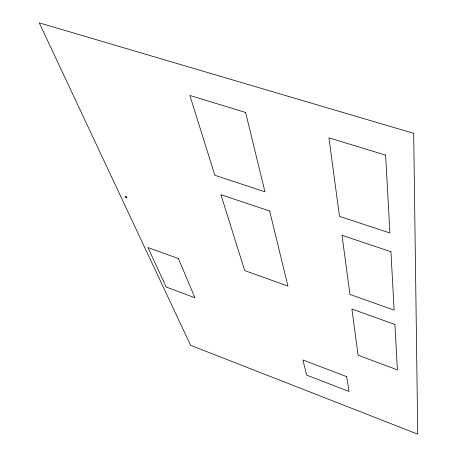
<?xml version="1.0" encoding="UTF-8"?>
<svg xmlns="http://www.w3.org/2000/svg" width="457" height="457" viewBox="0 0 457 457"><rect width="100%" height="100%" fill="white"/><g stroke="black" fill="none" stroke-linecap="round" stroke-linejoin="round"><path stroke-width="0.69" d="M413.688 133.347L39.251 22.85L190.609 345.309L417.749 434.15L413.688 133.347M245.609 112.445L189.855 95.45L214.847 175.282L264.957 191.797L245.609 112.445M385.628 155.129L328.943 137.848L339.471 216.355L389.901 232.973L385.628 155.129M269.647 211.02L220.92 194.671L244.684 270.584L287.956 286.099L269.647 211.02M390.929 251.716L342.013 235.304L349.953 294.468L394.128 310.109L390.929 251.716M126.532 196.887L125.047 196.373L125.481 197.315L126.966 197.83L126.532 196.887M394.917 324.453L351.901 309.029L358.099 355.215L397.407 369.879L394.917 324.453M178.453 258.599L147.897 247.517L166.234 287.047L194.922 297.781L178.453 258.599M346.612 376.631L302.888 359.95L306.681 375.111L349.062 391.466L346.612 376.631"/></g></svg>
